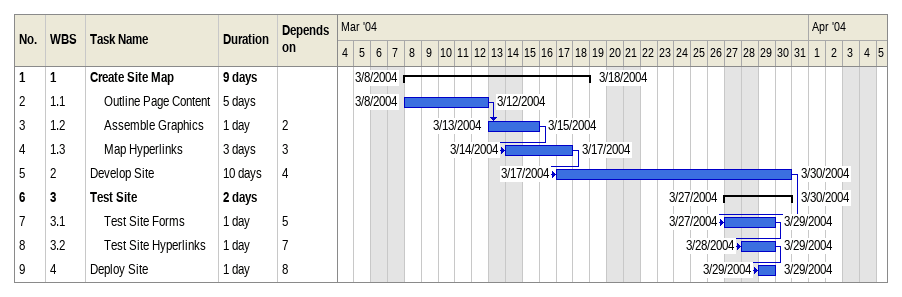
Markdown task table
| ID | WBS | Task | Duration | Start | Finish | Predecessors |
|---|---|---|---|---|---|---|
| 1 | 1 | **Create Site Map** | 9d | 2004-03-08 | 2004-03-18 |  |
| 2 | 1.1 | Outline Page Content | 5d | 2004-03-08 | 2004-03-12 |  |
| 3 | 1.2 | Assemble Graphics | 1d | 2004-03-13 | 2004-03-15 | 2 |
| 4 | 1.3 | Map Hyperlinks | 3d | 2004-03-14 | 2004-03-17 | 3 |
| 5 | 2 | Develop Site | 10d | 2004-03-17 | 2004-03-30 | 4 |
| 6 | 3 | **Test Site** | 2d | 2004-03-27 | 2004-03-30 |  |
| 7 | 3.1 | Test Site Forms | 1d | 2004-03-27 | 2004-03-29 | 5 |
| 8 | 3.2 | Test Site Hyperlinks | 1d | 2004-03-28 | 2004-03-29 | 7 |
| 9 | 4 | Deploy Site | 1d | 2004-03-29 | 2004-03-29 | 8 |
